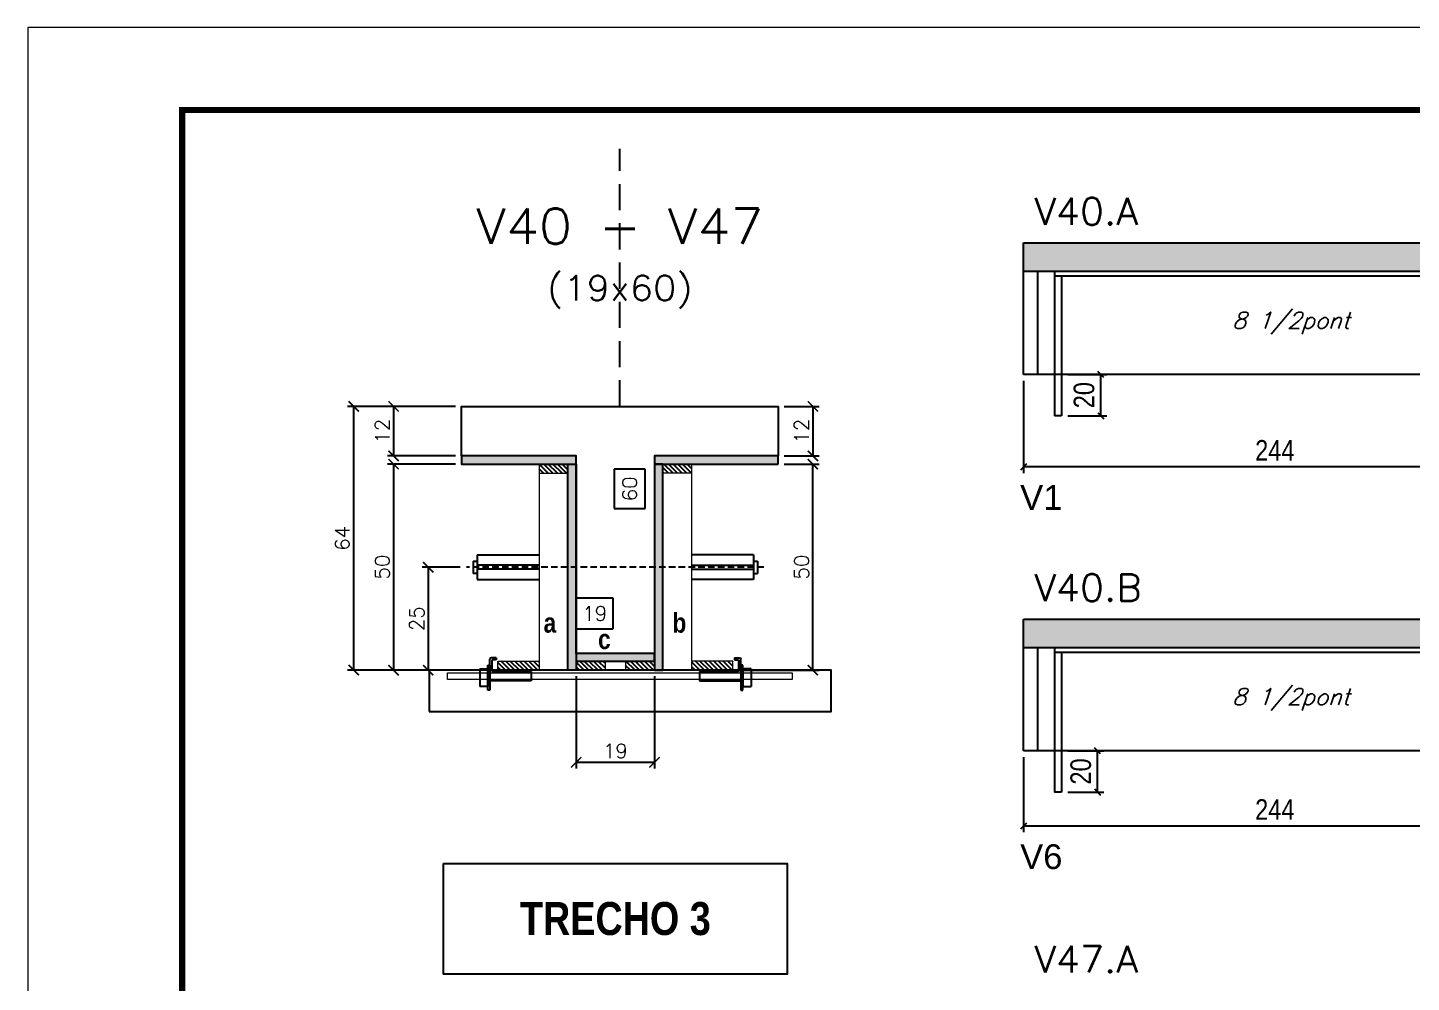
# Model space of a CAD drawing. Extents: x 0 to 6325, y 10169 to 19307.
# Drawn here: x 3170 to 3842, y 11904 to 12367 of the extents above; entities that cross this region are included whole.
import ezdxf
from ezdxf.enums import TextEntityAlignment as Align

# ---------------------------------------------------------------- set-up
doc = ezdxf.new("R2010")
doc.units = 0
doc.linetypes.add('DASHED', pattern=[0.75, 0.5, -0.25])
doc.linetypes.add('HIDDEN', pattern=[9.525, 6.35, -3.175])
for name, color, linetype in [('1', 1, 'Continuous'), ('5', 5, 'Continuous'), ('barrote', 251, 'Continuous'), ('COTA', 241, 'Continuous'), ('Cota Seção (2x)', 4, 'Continuous'), ('detalhes', 4, 'Continuous'), ('Hachura', 253, 'Continuous'), ('NOMENCLATURA', 7, 'Continuous'), ('Painéis', 200, 'Continuous'), ('presilha', 1, 'Continuous'), ('SARR_2.2x7', 40, 'Continuous'), ('SARR_3.5x7', 81, 'Continuous'), ('TENSOR', 3, 'Continuous'), ('texto', 7, 'Continuous'), ('Texto de Titulo', 7, 'Continuous'), ('Texto Qtd Sarr', 242, 'Continuous')]:
    doc.layers.add(name, color=color, linetype=linetype)
for name, color, linetype, lineweight in [('CONCRETO', 251, 'Continuous', 25), ('Folhas', 255, 'Continuous', 9), ('Madeira', 126, 'Continuous', 18), ('SARRAFO DE PRESSAO', 251, 'DASHED', 9), ('SCO-___-LAJ', 2, 'Continuous', 0), ('Texto Seção', 7, 'Continuous', 15)]:
    doc.layers.add(name, color=color, linetype=linetype, lineweight=lineweight)
doc.styles.add('COTA TECNICA', font='techl___.ttf', dxfattribs={"height": 10})
doc.styles.add('REGUA-120', font='ROMANS.shx', dxfattribs={"height": 15})
doc.styles.add('ROMANC', font='techb___.ttf', dxfattribs={"height": 2.5})
doc.styles.add('Romans', font='romans.shx')
doc.styles.get("Standard").update_dxf_attribs({"font": 'arial.ttf'})
doc.styles.add('TECNICA', font='techb___.ttf', dxfattribs={"height": 10})
doc.dimstyles.new('Cota Seção (2x)', dxfattribs={"dimtxt": 7, "dimasz": 5, "dimexe": 3, "dimexo": 3, "dimgap": 2, "dimtad": 3, "dimdec": 1, "dimlfac": 0.5, "dimzin": 12, "dimdsep": 46, "dimtxsty": 'Romans', "dimblk": 'ARCHTICK', "dimcen": 0, "dimclrd": 4, "dimclre": 4, "dimclrt": 1, "dimadec": 1, "dimazin": 3, "dimtfac": 1, "dimtdec": 1, "dimtmove": 0, "dimatfit": 3, "dimldrblk": 'OBLIQUE', "dimfxl": 1, "dimtolj": 1, "dimtzin": 12, "dimarcsym": 0})
doc.dimstyles.new('Cota Seção interna', dxfattribs={"dimtxt": 7, "dimasz": 6, "dimexe": 0.18, "dimexo": 2, "dimgap": -4, "dimtad": 3, "dimdec": 1, "dimlfac": 0.5, "dimzin": 12, "dimdsep": 46, "dimtxsty": 'Romans', "dimblk": 'ARCHTICK', "dimcen": 0.09, "dimse1": 1, "dimse2": 1, "dimsd1": 1, "dimsd2": 1, "dimclrd": 180, "dimclre": 5, "dimclrt": 1, "dimadec": 0, "dimazin": 3, "dimtfac": 1, "dimtdec": 1, "dimtofl": 0, "dimtmove": 0, "dimatfit": 3, "dimldrblk": 'ARCHTICK', "dimfxl": 1, "dimtolj": 1, "dimtzin": 0, "dimarcsym": 0})
doc.dimstyles.new('PAINEL', dxfattribs={"dimtxt": 10, "dimasz": 3, "dimexe": 3, "dimexo": 3, "dimgap": 3, "dimtad": 1, "dimdec": 1, "dimzin": 12, "dimdsep": 46, "dimtxsty": 'COTA TECNICA', "dimblk1": 'OBLIQUE', "dimblk2": 'OBLIQUE', "dimsah": 1, "dimcen": 0.9, "dimclrd": 4, "dimclre": 4, "dimclrt": 240, "dimadec": 1, "dimazin": 3, "dimtfac": 1, "dimtdec": 1, "dimtmove": 0, "dimatfit": 3, "dimfxl": 1, "dimtolj": 1, "dimtzin": 12, "dimarcsym": 0})
pattern_1 = [(315, (26392.8734, 3825.635), (1.12253202, 1.12253202), [])]

# ---------------------------------------------------------------- blocks, each defined once
blk = doc.blocks.new('9999999999')
at = {"layer": 'Folhas'}
blk.add_lwpolyline([(98138.98, 34190.21), (99623.98, 34190.21), (99623.98, 35240.21), (98138.98, 35240.21)], close=True, dxfattribs=at)
at = {"layer": 'Folhas', "color": 30, "const_width": 3}
blk.add_lwpolyline([(98213.98, 34230.21), (99583.98, 34230.21), (99583.98, 35200.21), (98213.98, 35200.21)], close=True, dxfattribs=at)
blk = doc.blocks.new('titulo1')
at = {"layer": 'Defpoints', "color": 252, "linetype": 'HIDDEN', "ltscale": 2}
blk.add_line((0, 0), (0, 125), dxfattribs=at)
at = {"layer": 'Defpoints', "style": 'Romans', "oblique": 15}
blk.add_attdef('FOLHA', text='', height=10, dxfattribs=at).set_placement((0, 15.58), align=Align.MIDDLE_CENTER)
at = {"layer": 'Texto Qtd Sarr', "color": 3, "style": 'Romans', "oblique": 15}
for tag, height, p in [('TITULO', 17, (0, 71.45)), ('SEÇÃO', 12, (0, 41.55))]:
    blk.add_attdef(tag, text='', height=height, dxfattribs=at).set_placement(p, align=Align.MIDDLE_CENTER)
blk = doc.blocks.new('_ArchTick')
at = {"color": 0, "linetype": 'ByBlock', "const_width": 0.15}
blk.add_lwpolyline([(-0.5, -0.5), (0.5, 0.5)], dxfattribs=at)
blk = doc.blocks.new('*D311')
at = {"layer": 'COTA', "color": 4, "lineweight": -2, "transparency": 16777216}
for p, q in [((3537.25, 12183.28), (3554.12, 12183.28)), ((3551.12, 12183.28), (3551.12, 12159.28)), ((3537.25, 12159.28), (3554.12, 12159.28))]:
    blk.add_line(p, q, dxfattribs=at)
at = {"layer": 'Defpoints', "color": 0, "transparency": 16777216}
for p in [(3534.25, 12183.28), (3534.25, 12159.28), (3551.12, 12159.28)]:
    blk.add_point(p, dxfattribs=at)
at = {"layer": 'COTA', "color": 4, "lineweight": -2, "transparency": 16777216, "xscale": 5, "yscale": 5, "zscale": 5}
for p, rotation in [((3551.12, 12183.28), 90), ((3551.12, 12159.28), 270)]:
    blk.add_blockref('_ArchTick', p, dxfattribs=dict(at, rotation=rotation))
at = {"layer": 'COTA', "color": 1, "transparency": 16777216, "insert": (3545.62, 12171.28), "char_height": 7, "attachment_point": 5, "rotation": 90, "style": 'Romans'}
blk.add_mtext('\\A1;12', dxfattribs=at)
blk = doc.blocks.new('_Oblique')
at = {"layer": '1', "color": 0, "lineweight": -2}
blk.add_line((-0.5, -0.5), (0.5, 0.5), dxfattribs=at)
blk = doc.blocks.new('*D312')
at = {"layer": 'COTA', "color": 4, "lineweight": -2, "transparency": 16777216}
for p, q in [((3377.65, 12183.28), (3325.28, 12183.28)), ((3328.28, 12055.28), (3328.28, 12183.28)), ((3399.65, 12055.28), (3325.28, 12055.28))]:
    blk.add_line(p, q, dxfattribs=at)
at = {"layer": 'Defpoints', "color": 0, "transparency": 16777216}
for p in [(3328.28, 12183.28), (3380.65, 12183.28), (3402.65, 12055.28)]:
    blk.add_point(p, dxfattribs=at)
at = {"layer": 'COTA', "color": 4, "lineweight": -2, "transparency": 16777216, "xscale": 5, "yscale": 5, "zscale": 5}
for p, rotation in [((3328.28, 12183.28), 90), ((3328.28, 12055.28), 270)]:
    blk.add_blockref('_ArchTick', p, dxfattribs=dict(at, rotation=rotation))
at = {"layer": 'COTA', "color": 1, "transparency": 16777216, "insert": (3322.78, 12119.28), "char_height": 7, "attachment_point": 5, "rotation": 90, "style": 'Romans'}
blk.add_mtext('\\A1;64', dxfattribs=at)
blk = doc.blocks.new('*D313')
at = {"layer": 'COTA', "color": 4, "lineweight": -2, "transparency": 16777216}
for p, q in [((3537.25, 12155.28), (3554.12, 12155.28)), ((3551.12, 12055.28), (3551.12, 12155.28)), ((3510.85, 12055.28), (3554.12, 12055.28))]:
    blk.add_line(p, q, dxfattribs=at)
at = {"layer": 'Defpoints', "color": 0, "transparency": 16777216}
for p in [(3534.25, 12155.28), (3551.12, 12155.28), (3507.85, 12055.28)]:
    blk.add_point(p, dxfattribs=at)
at = {"layer": 'COTA', "color": 4, "lineweight": -2, "transparency": 16777216, "xscale": 5, "yscale": 5, "zscale": 5}
for p, rotation in [((3551.12, 12155.28), 90), ((3551.12, 12055.28), 270)]:
    blk.add_blockref('_ArchTick', p, dxfattribs=dict(at, rotation=rotation))
at = {"layer": 'COTA', "color": 1, "transparency": 16777216, "insert": (3545.62, 12105.28), "char_height": 7, "attachment_point": 5, "rotation": 90, "style": 'Romans'}
blk.add_mtext('\\A1;50', dxfattribs=at)
blk = doc.blocks.new('*D314')
at = {"layer": 'Cota Seção (2x)', "color": 180, "lineweight": -2, "transparency": 16777216}
for p, q in [((3469.75, 12152.78), (3454.75, 12152.78)), ((3454.75, 12152.78), (3454.75, 12133.78)), ((3469.75, 12133.78), (3469.75, 12152.78)), ((3454.75, 12133.78), (3469.75, 12133.78))]:
    blk.add_line(p, q, dxfattribs=at)
at = {"layer": 'Defpoints', "color": 0, "transparency": 16777216}
for p in [(3473.75, 12183.28), (3485.25, 12183.28), (3485.25, 12063.28)]:
    blk.add_point(p, dxfattribs=at)
at = {"layer": 'Cota Seção (2x)', "color": 1, "transparency": 16777216, "insert": (3462.25, 12143.28), "char_height": 7, "attachment_point": 5, "rotation": 90, "style": 'Romans'}
blk.add_mtext('\\A1;60', dxfattribs=at)
blk = doc.blocks.new('*D315')
at = {"layer": 'COTA', "color": 4, "lineweight": -2, "transparency": 16777216}
for p, q in [((3377.65, 12183.28), (3344.6, 12183.28)), ((3347.6, 12183.28), (3347.6, 12159.28)), ((3377.65, 12159.28), (3344.6, 12159.28))]:
    blk.add_line(p, q, dxfattribs=at)
at = {"layer": 'Defpoints', "color": 0, "transparency": 16777216}
for p in [(3380.65, 12183.28), (3347.6, 12159.28), (3380.65, 12159.28)]:
    blk.add_point(p, dxfattribs=at)
at = {"layer": 'COTA', "color": 4, "lineweight": -2, "transparency": 16777216, "xscale": 5, "yscale": 5, "zscale": 5}
for p, rotation in [((3347.6, 12183.28), 90), ((3347.6, 12159.28), 270)]:
    blk.add_blockref('_ArchTick', p, dxfattribs=dict(at, rotation=rotation))
at = {"layer": 'COTA', "color": 1, "transparency": 16777216, "insert": (3342.1, 12171.28), "char_height": 7, "attachment_point": 5, "rotation": 90, "style": 'Romans'}
blk.add_mtext('\\A1;12', dxfattribs=at)
blk = doc.blocks.new('*D316')
at = {"layer": 'COTA', "color": 4, "lineweight": -2, "transparency": 16777216}
for p, q in [((3377.65, 12155.28), (3344.6, 12155.28)), ((3347.6, 12155.28), (3347.6, 12055.28)), ((3399.65, 12055.28), (3344.6, 12055.28))]:
    blk.add_line(p, q, dxfattribs=at)
at = {"layer": 'Defpoints', "color": 0, "transparency": 16777216}
for p in [(3380.65, 12155.28), (3347.6, 12055.28), (3402.65, 12055.28)]:
    blk.add_point(p, dxfattribs=at)
at = {"layer": 'COTA', "color": 4, "lineweight": -2, "transparency": 16777216, "xscale": 5, "yscale": 5, "zscale": 5}
for p, rotation in [((3347.6, 12155.28), 90), ((3347.6, 12055.28), 270)]:
    blk.add_blockref('_ArchTick', p, dxfattribs=dict(at, rotation=rotation))
at = {"layer": 'COTA', "color": 1, "transparency": 16777216, "insert": (3342.1, 12105.28), "char_height": 7, "attachment_point": 5, "rotation": 90, "style": 'Romans'}
blk.add_mtext('\\A1;50', dxfattribs=at)
blk = doc.blocks.new('PRESILHA METÁLICA 1')
at = {"layer": 'presilha'}
for p, q in [((12, 21), (8.6, 21)), ((12, 21), (12, 19.5)), ((0, 13), (6, 13)), ((0, 13), (0, 0)), ((6, 15.5), (7.5, 15.5)), ((6, -2.5), (6, 15.5)), ((6, 13), (6, 0)), ((7.5, 10.6), (7.5, 19.9)), ((7.5, 15.5), (7.5, -2.5)), ((9, 11.6), (9, 18.9)), ((12, 19.5), (9.6, 19.5)), ((37.5, 11), (9.6, 11)), ((37.5, 11), (37.5, 4.1)), ((6, 0), (0, 0)), ((37.5, 4.1), (7.5, 4.1)), ((7.5, -2.5), (6, -2.5))]:
    blk.add_line(p, q, dxfattribs=at)
for centre, radius, start, end in [((8.6, 19.9), 1.14, 90, 180), ((9.6, 18.9), 0.57, 90, 180), ((9.6, 11.6), 0.57, 180, 270)]:
    blk.add_arc(centre, radius, start, end, dxfattribs=at)
blk = doc.blocks.new('*D317')
at = {"layer": 'COTA', "color": 4, "lineweight": -2, "transparency": 16777216}
for p, q in [((3436.25, 12052.28), (3436.25, 12007.55)), ((3474.25, 12052.28), (3474.25, 12007.55)), ((3436.25, 12010.55), (3474.25, 12010.55))]:
    blk.add_line(p, q, dxfattribs=at)
at = {"layer": 'Defpoints', "color": 0, "transparency": 16777216}
for p in [(3436.25, 12055.28), (3474.25, 12055.28), (3474.25, 12010.55)]:
    blk.add_point(p, dxfattribs=at)
at = {"layer": 'COTA', "color": 4, "lineweight": -2, "transparency": 16777216, "xscale": 5, "yscale": 5, "zscale": 5, "rotation": 180}
blk.add_blockref('_ArchTick', (3436.25, 12010.55), dxfattribs=at)
at = {"layer": 'COTA', "color": 4, "lineweight": -2, "transparency": 16777216, "xscale": 5, "yscale": 5, "zscale": 5}
blk.add_blockref('_ArchTick', (3474.25, 12010.55), dxfattribs=at)
at = {"layer": 'COTA', "color": 1, "transparency": 16777216, "insert": (3455.25, 12016.05), "char_height": 7, "attachment_point": 5, "style": 'Romans'}
blk.add_mtext('\\A1;19', dxfattribs=at)
blk = doc.blocks.new('*D729')
at = {"layer": 'COTA', "color": 4, "lineweight": -2, "transparency": 16777216}
for p, q in [((3379.95, 12105.25), (3361.4, 12105.25)), ((3364.4, 12105.25), (3364.4, 12055.28)), ((3379.95, 12055.28), (3361.4, 12055.28))]:
    blk.add_line(p, q, dxfattribs=at)
at = {"layer": 'Defpoints', "color": 0, "transparency": 16777216}
for p in [(3382.95, 12105.25), (3364.4, 12055.28), (3382.95, 12055.28)]:
    blk.add_point(p, dxfattribs=at)
at = {"layer": 'COTA', "color": 4, "lineweight": -2, "transparency": 16777216, "xscale": 5, "yscale": 5, "zscale": 5}
for p, rotation in [((3364.4, 12105.25), 90), ((3364.4, 12055.28), 270)]:
    blk.add_blockref('_ArchTick', p, dxfattribs=dict(at, rotation=rotation))
at = {"layer": 'COTA', "color": 1, "transparency": 16777216, "insert": (3358.9, 12080.26), "char_height": 7, "attachment_point": 5, "rotation": 90, "style": 'Romans'}
blk.add_mtext('\\A1;25', dxfattribs=at)
blk = doc.blocks.new('*D286')
at = {"layer": 'Cota Seção (2x)', "color": 180, "lineweight": -2, "transparency": 16777216}
for p, q in [((3454.25, 12090.28), (3436.25, 12090.28)), ((3436.25, 12090.28), (3436.25, 12075.28)), ((3454.25, 12075.28), (3454.25, 12090.28)), ((3436.25, 12075.28), (3454.25, 12075.28))]:
    blk.add_line(p, q, dxfattribs=at)
at = {"layer": 'Defpoints', "color": 0, "transparency": 16777216}
for p in [(3474.25, 12071.28), (3436.26, 12055.28), (3474.25, 12055.28)]:
    blk.add_point(p, dxfattribs=at)
at = {"layer": 'Cota Seção (2x)', "color": 1, "transparency": 16777216, "insert": (3445.25, 12082.78), "char_height": 7, "attachment_point": 5, "style": 'Romans'}
blk.add_mtext('\\A1;19', dxfattribs=at)
blk = doc.blocks.new('*D730')
at = {"layer": 'COTA', "color": 4, "lineweight": -2, "transparency": 16777216}
for p, q in [((3653.34, 12195.75), (3653.34, 12150.89)), ((3897.34, 12175.75), (3897.34, 12150.89)), ((3897.34, 12153.89), (3653.34, 12153.89))]:
    blk.add_line(p, q, dxfattribs=at)
at = {"layer": 'Defpoints', "color": 0, "transparency": 16777216}
for p in [(3653.34, 12198.75), (3897.34, 12178.75), (3653.34, 12153.89)]:
    blk.add_point(p, dxfattribs=at)
at = {"layer": 'COTA', "color": 4, "lineweight": -2, "transparency": 16777216, "xscale": 3, "yscale": 3, "zscale": 3, "rotation": 180}
blk.add_blockref('_Oblique', (3653.34, 12153.89), dxfattribs=at)
at = {"layer": 'COTA', "color": 4, "lineweight": -2, "transparency": 16777216, "xscale": 3, "yscale": 3, "zscale": 3}
blk.add_blockref('_Oblique', (3897.34, 12153.89), dxfattribs=at)
at = {"layer": 'COTA', "color": 240, "transparency": 16777216, "insert": (3775.34, 12161.96), "char_height": 10, "attachment_point": 5, "style": 'COTA TECNICA'}
blk.add_mtext('\\A1;244', dxfattribs=at)
blk = doc.blocks.new('*D732')
at = {"layer": 'COTA', "color": 4, "lineweight": -2, "transparency": 16777216}
for p, q in [((3674.84, 12198.75), (3693.88, 12198.75)), ((3690.88, 12178.75), (3690.88, 12198.75)), ((3674.84, 12178.75), (3693.88, 12178.75))]:
    blk.add_line(p, q, dxfattribs=at)
at = {"layer": 'Defpoints', "color": 0, "transparency": 16777216}
for p in [(3671.84, 12198.75), (3690.88, 12198.75), (3671.84, 12178.75)]:
    blk.add_point(p, dxfattribs=at)
at = {"layer": 'COTA', "color": 4, "lineweight": -2, "transparency": 16777216, "xscale": 3, "yscale": 3, "zscale": 3}
for p, rotation in [((3690.88, 12198.75), 90), ((3690.88, 12178.75), 270)]:
    blk.add_blockref('_Oblique', p, dxfattribs=dict(at, rotation=rotation))
at = {"layer": 'COTA', "color": 240, "transparency": 16777216, "insert": (3682.77, 12188.75), "char_height": 10, "attachment_point": 5, "rotation": 90, "style": 'COTA TECNICA'}
blk.add_mtext('\\A1;20', dxfattribs=at)
blk = doc.blocks.new('*D739')
at = {"layer": 'COTA', "color": 4, "lineweight": -2, "transparency": 16777216}
for p, q in [((3653.34, 12013.1), (3653.34, 11976.56)), ((3897.34, 11993.1), (3897.34, 11976.56)), ((3897.34, 11979.56), (3653.34, 11979.56))]:
    blk.add_line(p, q, dxfattribs=at)
at = {"layer": 'Defpoints', "color": 0, "transparency": 16777216}
for p in [(3653.34, 12016.1), (3897.34, 11996.1), (3653.34, 11979.56)]:
    blk.add_point(p, dxfattribs=at)
at = {"layer": 'COTA', "color": 4, "lineweight": -2, "transparency": 16777216, "xscale": 3, "yscale": 3, "zscale": 3, "rotation": 180}
blk.add_blockref('_Oblique', (3653.34, 11979.56), dxfattribs=at)
at = {"layer": 'COTA', "color": 4, "lineweight": -2, "transparency": 16777216, "xscale": 3, "yscale": 3, "zscale": 3}
blk.add_blockref('_Oblique', (3897.34, 11979.56), dxfattribs=at)
at = {"layer": 'COTA', "color": 240, "transparency": 16777216, "insert": (3775.34, 11987.63), "char_height": 10, "attachment_point": 5, "style": 'COTA TECNICA'}
blk.add_mtext('\\A1;244', dxfattribs=at)
blk = doc.blocks.new('*D741')
at = {"layer": 'COTA', "color": 4, "lineweight": -2, "transparency": 16777216}
for p, q in [((3674.84, 12016.1), (3692.29, 12016.1)), ((3689.29, 11996.1), (3689.29, 12016.1)), ((3674.84, 11996.1), (3692.29, 11996.1))]:
    blk.add_line(p, q, dxfattribs=at)
at = {"layer": 'Defpoints', "color": 0, "transparency": 16777216}
for p in [(3671.84, 12016.1), (3689.29, 12016.1), (3671.84, 11996.1)]:
    blk.add_point(p, dxfattribs=at)
at = {"layer": 'COTA', "color": 4, "lineweight": -2, "transparency": 16777216, "xscale": 3, "yscale": 3, "zscale": 3}
for p, rotation in [((3689.29, 12016.1), 90), ((3689.29, 11996.1), 270)]:
    blk.add_blockref('_Oblique', p, dxfattribs=dict(at, rotation=rotation))
at = {"layer": 'COTA', "color": 240, "transparency": 16777216, "insert": (3681.19, 12006.1), "char_height": 10, "attachment_point": 5, "rotation": 90, "style": 'COTA TECNICA'}
blk.add_mtext('\\A1;20', dxfattribs=at)

msp = doc.modelspace()

# ---------------------------------------------------------------- hatches: boundary and pattern name
at = {"layer": 'COTA'}
h = msp.add_hatch(dxfattribs=at)
h.set_pattern_fill('AR-CONC', color=241, scale=0.03)
h.set_pattern_definition([(50, (0, 46.471), (5.46554, -0.4781726), [0.5715, -6.2865]), (355, (0, 46.471), (-1.0573026, 5.7317054), [0.4572, -5.0292175]), (100.451445, (0.4555, 46.431), (4.4082374, 5.2535326), [0.4857003, -5.3427073]), (46.1842, (0, 47.995), (8.1323712, -1.26127), [0.85725, -9.42975]), (96.63556, (0.678, 47.89), (7.122124, 7.4227837), [0.7285507, -8.014068]), (351.18415, (0, 47.995), (7.122124, 7.422784), [0.685799, -7.543792]), (21, (0.762, 47.614), (4.5484317, -3.067956), [0.5715, -6.2865]), (326, (0.762, 47.614), (1.8540609, 5.525639), [0.4572, -5.0292]), (71.451445, (1.141, 47.358), (6.4024926, 2.457683), [0.4857003, -5.3426981]), (37.5, (0, 46.471), (0.0926581, 2.53665117), [0, -4.96824, 0, -5.1054, 0, -5.04825]), (7.5, (0, 46.471), (2.0045899, 3.00541724), [0, -2.91084, 0, -4.85394, 0, -1.92405]), (327.5, (-1.6993, 46.471), (4.06771786, -0.17186232), [0, -1.905, 0, -5.9436, 0, -7.8867]), (317.5, (-2.4613, 46.471), (4.4438754, 0.7627947), [0, -2.4765, 0, -3.94716, 0, -5.6007])])
h.paths.add_polyline_path([(4436.32, 12208.75), (4463.32, 12208.75), (4463.32, 12262.75), (3653.34, 12262.75), (3653.34, 12248.75), (4436.32, 12248.75)])
h = msp.add_hatch(dxfattribs=at)
h.set_pattern_fill('AR-CONC', color=241, scale=0.03)
h.set_pattern_definition([(50, (128.535, -3648.9224), (5.4655401, -0.4781726), [0.5715, -6.2865]), (355, (128.535, -3648.9224), (-1.0573026, 5.7317054), [0.4572, -5.0292175]), (100.451445, (128.9904, -3648.9623), (4.4082374, 5.2535326), [0.4857003, -5.3427073]), (46.1842, (128.535, -3647.3984), (8.1323712, -1.2612698), [0.85725, -9.42975]), (96.63556, (129.213, -3647.5035), (7.122124, 7.4227837), [0.7285507, -8.0140682]), (351.18415, (128.535, -3647.398), (7.122124, 7.4227837), [0.685799, -7.543792]), (21, (129.297, -3647.7794), (4.5484317, -3.067956), [0.5715, -6.2865]), (326, (129.297, -3647.7794), (1.8540609, 5.525639), [0.4572, -5.0292]), (71.451445, (129.676, -3648.035), (6.4024926, 2.457683), [0.4857003, -5.3426981]), (37.5, (128.535, -3648.9224), (0.0926581, 2.53665117), [0, -4.96824, 0, -5.1054, 0, -5.04825]), (7.5, (128.535, -3648.9224), (2.00458988, 3.00541724), [0, -2.91084, 0, -4.85394, 0, -1.92405]), (327.5, (126.8357, -3648.9224), (4.06771786, -0.17186232), [0, -1.905, 0, -5.9436, 0, -7.8867]), (317.5, (126.0737, -3648.9224), (4.44387544, 0.7627947), [0, -2.4765, 0, -3.94716, 0, -5.6007])])
h.paths.add_polyline_path([(3653.34, 12080.1), (3653.34, 12066.1), (4440.32, 12066.1), (4440.32, 12080.1)])
at = {"layer": 'Hachura'}
h = msp.add_hatch(color=256, dxfattribs=at)
h.dxf.hatch_style = 1
h.paths.add_polyline_path([(3436.25, 12155.28), (3436.25, 12159.28), (3380.65, 12159.28), (3380.65, 12155.28)])
h = msp.add_hatch(color=256, dxfattribs=at)
h.dxf.hatch_style = 1
h.paths.add_polyline_path([(3534.25, 12155.28), (3534.25, 12159.28), (3474.25, 12159.28), (3474.25, 12155.28)])
h = msp.add_hatch(dxfattribs=at)
h.set_pattern_fill('ANSI31', color=256, scale=0.5, angle=270, style=0)
h.set_pattern_definition([(315, (26392.8734, 3847.635), (1.12253202, 1.12253202), [])])
h.paths.add_polyline_path([(3432.25, 12150.88), (3432.25, 12155.28), (3418.25, 12155.28), (3418.25, 12150.88)])
h = msp.add_hatch(color=256, dxfattribs=at)
h.dxf.hatch_style = 1
h.paths.add_polyline_path([(3432.25, 12155.28), (3436.25, 12155.28), (3436.25, 12055.28), (3432.25, 12055.28)])
h = msp.add_hatch(color=256, dxfattribs=at)
h.dxf.hatch_style = 1
h.paths.add_polyline_path([(3478.25, 12155.28), (3474.25, 12155.28), (3474.25, 12055.28), (3478.25, 12055.28)])
h = msp.add_hatch(dxfattribs=at)
h.set_pattern_fill('ANSI31', color=256, scale=0.5, angle=270, style=0)
h.set_pattern_definition([(315, (26392.8734, 3847.635), (1.12253202, 1.12253202), [])])
h.paths.add_polyline_path([(3478.25, 12150.88), (3478.25, 12155.28), (3492.25, 12155.28), (3492.25, 12150.88)])
h = msp.add_hatch(color=256, dxfattribs=at)
h.dxf.hatch_style = 1
h.paths.add_polyline_path([(3474.25, 12059.68), (3474.25, 12063.28), (3436.25, 12063.28), (3436.25, 12059.68)])
h = msp.add_hatch(dxfattribs=at)
h.set_pattern_fill('ANSI31', color=256, scale=0.5, angle=270, style=0)
h.set_pattern_definition([(315, (26392.8734, 3825.635), (1.12253202, 1.12253202), [])])
h.paths.add_polyline_path([(3398.25, 12055.28), (3398.25, 12059.68), (3418.25, 12059.68), (3418.25, 12055.28)])
h = msp.add_hatch(dxfattribs=at)
h.set_pattern_fill('ANSI31', color=256, scale=0.5, angle=270, style=0)
h.set_pattern_definition(pattern_1)
h.paths.add_polyline_path([(3436.25, 12055.28), (3436.25, 12059.68), (3450.25, 12059.68), (3450.25, 12055.28)])
h = msp.add_hatch(dxfattribs=at)
h.set_pattern_fill('ANSI31', color=256, scale=0.5, angle=270, style=0)
h.set_pattern_definition(pattern_1)
h.paths.add_polyline_path([(3474.25, 12055.28), (3474.25, 12059.68), (3460.25, 12059.68), (3460.25, 12055.28)])
h = msp.add_hatch(dxfattribs=at)
h.set_pattern_fill('ANSI31', color=256, scale=0.5, angle=270, style=0)
h.set_pattern_definition(pattern_1)
h.paths.add_polyline_path([(3512.25, 12055.28), (3512.25, 12059.68), (3492.25, 12059.68), (3492.25, 12055.28)])

# ---------------------------------------------------------------- linework, layer by layer
at = {"ltscale": 3}
for p, q in [((3388.25, 12111.25), (3388.25, 12099.25)), ((3388.25, 12111.25), (3418.25, 12111.25)), ((3522.25, 12111.25), (3492.25, 12111.25)), ((3522.25, 12111.25), (3522.25, 12099.25)), ((3386.25, 12108.25), (3386.25, 12102.25)), ((3386.25, 12108.25), (3388.25, 12108.25)), ((3388.25, 12102.25), (3386.25, 12102.25)), ((3418.25, 12106.25), (3388.25, 12106.25)), ((3418.25, 12104.25), (3388.25, 12104.25)), ((3492.25, 12106.25), (3522.25, 12106.25)), ((3492.25, 12104.25), (3522.25, 12104.25)), ((3522.25, 12108.25), (3524.25, 12108.25)), ((3522.25, 12102.25), (3524.25, 12102.25)), ((3524.25, 12108.25), (3524.25, 12102.25)), ((3388.25, 12099.25), (3418.25, 12099.25)), ((3522.25, 12099.25), (3492.25, 12099.25))]:
    msp.add_line(p, q, dxfattribs=at)
at = {"layer": 'barrote'}
msp.add_lwpolyline([(3364.8, 12035.28), (3559.98, 12035.28), (3559.98, 12055.28), (3364.8, 12055.28)], close=True, dxfattribs=at)
at = {"layer": 'CONCRETO'}
msp.add_lwpolyline([(3380.65, 12159.28), (3380.65, 12183.28), (3534.25, 12183.28), (3534.25, 12159.28), (3474.25, 12159.28), (3474.25, 12063.28), (3436.25, 12063.28), (3436.25, 12159.28)], close=True, dxfattribs=at)
at = {"layer": 'COTA'}
for p, q in [((3653.34, 12248.75), (3653.34, 12262.75)), ((3653.34, 12262.75), (4463.32, 12262.75)), ((3653.34, 12066.1), (3653.34, 12080.1)), ((3653.34, 12080.1), (4440.32, 12080.1))]:
    msp.add_line(p, q, dxfattribs=at)
msp.add_lwpolyline([(3371.86, 11961.43), (3538.64, 11961.43), (3538.64, 11907.77), (3371.86, 11907.77)], close=True, dxfattribs=at)
at = {"layer": 'Madeira'}
for points in [[(3432.25, 12150.88), (3432.25, 12155.28), (3418.25, 12155.28), (3418.25, 12150.88)], [(3432.25, 12155.28), (3418.25, 12155.28), (3418.25, 12055.28), (3432.25, 12055.28)], [(3478.25, 12150.88), (3478.25, 12155.28), (3492.25, 12155.28), (3492.25, 12150.88)], [(3478.25, 12155.28), (3492.25, 12155.28), (3492.25, 12055.28), (3478.25, 12055.28)], [(3398.25, 12055.28), (3398.25, 12059.68), (3418.25, 12059.68), (3418.25, 12055.28)], [(3436.25, 12055.28), (3436.25, 12059.68), (3450.25, 12059.68), (3450.25, 12055.28)], [(3474.25, 12055.28), (3474.25, 12059.68), (3460.25, 12059.68), (3460.25, 12055.28)], [(3512.25, 12055.28), (3512.25, 12059.68), (3492.25, 12059.68), (3492.25, 12055.28)]]:
    msp.add_lwpolyline(points, close=True, dxfattribs=at)
at = {"layer": 'Painéis', "linetype": 'ByBlock'}
for p, q in [((4436.32, 12248.75), (3653.34, 12248.75)), ((3653.34, 12198.75), (3653.34, 12248.75)), ((4463.32, 12198.75), (3653.34, 12198.75)), ((4440.32, 12066.1), (3653.34, 12066.1)), ((3653.34, 12016.1), (3653.34, 12066.1)), ((4440.32, 12016.1), (3653.34, 12016.1))]:
    msp.add_line(p, q, dxfattribs=at)
at = {"layer": 'Painéis'}
for points in [[(3436.25, 12155.28), (3436.25, 12159.28), (3380.65, 12159.28), (3380.65, 12155.28)], [(3534.25, 12155.28), (3534.25, 12159.28), (3474.25, 12159.28), (3474.25, 12155.28)], [(3432.25, 12155.28), (3436.25, 12155.28), (3436.25, 12055.28), (3432.25, 12055.28)], [(3478.25, 12155.28), (3474.25, 12155.28), (3474.25, 12055.28), (3478.25, 12055.28)], [(3474.25, 12059.68), (3474.25, 12063.28), (3436.25, 12063.28), (3436.25, 12059.68)]]:
    msp.add_lwpolyline(points, close=True, dxfattribs=at)
at = {"layer": 'SARR_2.2x7', "linetype": 'Continuous'}
for p, q in [((3660.34, 12198.75), (3660.34, 12248.75)), ((3897.34, 12246.55), (3668.34, 12246.55)), ((3660.34, 12016.1), (3660.34, 12066.1)), ((3897.34, 12063.9), (3668.34, 12063.9))]:
    msp.add_line(p, q, dxfattribs=at)
at = {"layer": 'SARR_3.5x7'}
for p, q in [((3668.34, 12248.75), (3668.34, 12178.75)), ((3671.84, 12246.55), (3671.84, 12178.75)), ((3671.84, 12178.75), (3668.34, 12178.75)), ((3668.34, 12066.1), (3668.34, 11996.1)), ((3671.84, 12063.9), (3671.84, 11996.1)), ((3671.84, 11996.1), (3668.34, 11996.1))]:
    msp.add_line(p, q, dxfattribs=at)
at = {"layer": 'SCO-___-LAJ', "color": 1}
msp.add_lwpolyline([(3373.8, 12053.95), (3541.11, 12053.95), (3541.11, 12050.75), (3373.8, 12050.75)], close=True, dxfattribs=at)
at = {"layer": 'TENSOR', "linetype": 'HIDDEN', "ltscale": 0.5}
msp.add_line((3527.25, 12105.25), (3382.95, 12105.25), dxfattribs=at)

# ---------------------------------------------------------------- block references
at = {"layer": 'presilha', "yscale": 0.6666666666666666, "zscale": 0.6666666666666666}
for p, xscale in [((3389.39, 12047.31), 0.6666666666666666), ((3521.12, 12047.31), -0.6666666666666666)]:
    msp.add_blockref('PRESILHA METÁLICA 1', p, dxfattribs=dict(at, xscale=xscale))
at = {"layer": 'SARRAFO DE PRESSAO', "color": 6, "linetype": 'ByBlock'}
msp.add_blockref('9999999999', (-94968.98, -22873.08), dxfattribs=at)
at = {"layer": 'Texto Seção'}
ref = msp.add_blockref('titulo1', (3457.45, 12183.28), dxfattribs=at)
ref.add_attrib('TITULO', 'V40 - V47', dxfattribs={"layer": 'Texto de Titulo', "color": 7, "height": 17, "style": 'Romans', "width": 1.1}).set_placement((3457.45, 12270.78), align=Align.MIDDLE_CENTER)
ref.add_attrib('SEÇÃO', '(19x60)', dxfattribs={"layer": 'Texto de Titulo', "color": 7, "height": 12, "style": 'Romans', "width": 1.1}).set_placement((3457.45, 12240.78), align=Align.MIDDLE_CENTER)

# ---------------------------------------------------------------- texts
at = {"layer": '5', "linetype": 'Continuous'}
for s, p in [('V1', (3651.75, 12133.09)), ('V6', (3651.75, 11958.76))]:
    msp.add_text(s, height=12, rotation=0.00004, dxfattribs=at).set_placement(p)
at = {"layer": 'detalhes', "style": 'TECNICA'}
for s, p in [('b', (3482.97, 12073.47)), ('a', (3420.42, 12073.48)), ('c', (3446.85, 12065.51))]:
    msp.add_text(s, height=9.6, dxfattribs=at).set_placement(p)
at = {"layer": 'NOMENCLATURA', "color": 2, "insert": (3455.25, 11934.6), "char_height": 16, "attachment_point": 5, "style": 'ROMANC'}
msp.add_mtext('TRECHO 3', dxfattribs=at)
at = {"layer": 'texto', "color": 2, "char_height": 8, "attachment_point": 5, "style": 'Romans'}
for insert in [(3783.16, 12223.74), (3783.16, 12041.09)]:
    msp.add_mtext('{\\Q19;\\C256;8 1/2pont}', dxfattribs=dict(at, insert=insert))
at = {"layer": 'Texto Seção', "style": 'REGUA-120', "width": 1.05}
for s, p in [('V40.A', (3658.57, 12271.48)), ('V40.B', (3658.57, 12088.83)), ('V47.A', (3658.57, 11908.47))]:
    msp.add_text(s, height=13, dxfattribs=at).set_placement(p)

# ---------------------------------------------------------------- dimensions: what is measured, and where the dimension line sits
at = {"layer": 'COTA'}
for base, p1, p2, angle, dimstyle, picture, middle in [((3653.34, 12153.89), (3897.34, 12178.75), (3653.34, 12198.75), 180, 'PAINEL', '*D730', (3775.34, 12161.96)), ((3328.28, 12183.28), (3402.65, 12055.28), (3380.65, 12183.28), 90, 'Cota Seção (2x)', '*D312', (3322.78, 12119.28)), ((3347.6, 12159.28), (3380.65, 12183.28), (3380.65, 12159.28), 90, 'Cota Seção (2x)', '*D315', (3342.1, 12171.28)), ((3551.12, 12159.28), (3534.25, 12183.28), (3534.25, 12159.28), 90, 'Cota Seção (2x)', '*D311', (3545.62, 12171.28)), ((3347.6, 12055.28), (3380.65, 12155.28), (3402.65, 12055.28), 90, 'Cota Seção (2x)', '*D316', (3342.1, 12105.28)), ((3551.12, 12155.28), (3507.85, 12055.28), (3534.25, 12155.28), 90, 'Cota Seção (2x)', '*D313', (3545.62, 12105.28)), ((3364.4, 12055.28), (3382.95, 12105.25), (3382.95, 12055.28), 90, 'Cota Seção (2x)', '*D729', (3358.9, 12080.26)), ((3653.34, 11979.56), (3897.34, 11996.1), (3653.34, 12016.1), 180, 'PAINEL', '*D739', (3775.34, 11987.63))]:
    dim = msp.add_linear_dim(base=base, p1=p1, p2=p2, angle=angle, dimstyle=dimstyle, dxfattribs=at)
    dim.commit()
    dim.dimension.update_dxf_attribs({"geometry": picture, "text_midpoint": middle})
for base, p1, p2, picture, middle in [((3690.88, 12198.75), (3671.84, 12178.75), (3671.84, 12198.75), '*D732', (3690.88, 12188.75)), ((3689.29, 12016.1), (3671.84, 11996.1), (3671.84, 12016.1), '*D741', (3689.29, 12006.1))]:
    dim = msp.add_linear_dim(base=base, p1=p1, p2=p2, angle=90, dimstyle='PAINEL', dxfattribs=at)
    dim.commit()
    dim.dimension.update_dxf_attribs({"geometry": picture, "text_midpoint": middle, "dimtype": 160})
dim = msp.add_linear_dim(base=(3474.25, 12010.55), p1=(3436.25, 12055.28), p2=(3474.25, 12055.28), dimstyle='Cota Seção (2x)', dxfattribs=at)
dim.commit()
dim.dimension.update_dxf_attribs({"geometry": '*D317', "text_midpoint": (3455.25, 12016.05)})
at = {"layer": 'Cota Seção (2x)'}
dim = msp.add_linear_dim(base=(3473.75, 12183.28), p1=(3485.25, 12063.28), p2=(3485.25, 12183.28), angle=90, dimstyle='Cota Seção interna', dxfattribs=at)
dim.commit()
dim.dimension.update_dxf_attribs({"geometry": '*D314', "text_midpoint": (3473.75, 12143.28), "dimtype": 160})
dim = msp.add_linear_dim(base=(3474.25, 12071.28), p1=(3436.26, 12055.28), p2=(3474.25, 12055.28), dimstyle='Cota Seção interna', dxfattribs=at)
dim.commit()
dim.dimension.update_dxf_attribs({"geometry": '*D286', "text_midpoint": (3445.25, 12071.28), "dimtype": 160})

doc.saveas('drawing.dxf')
